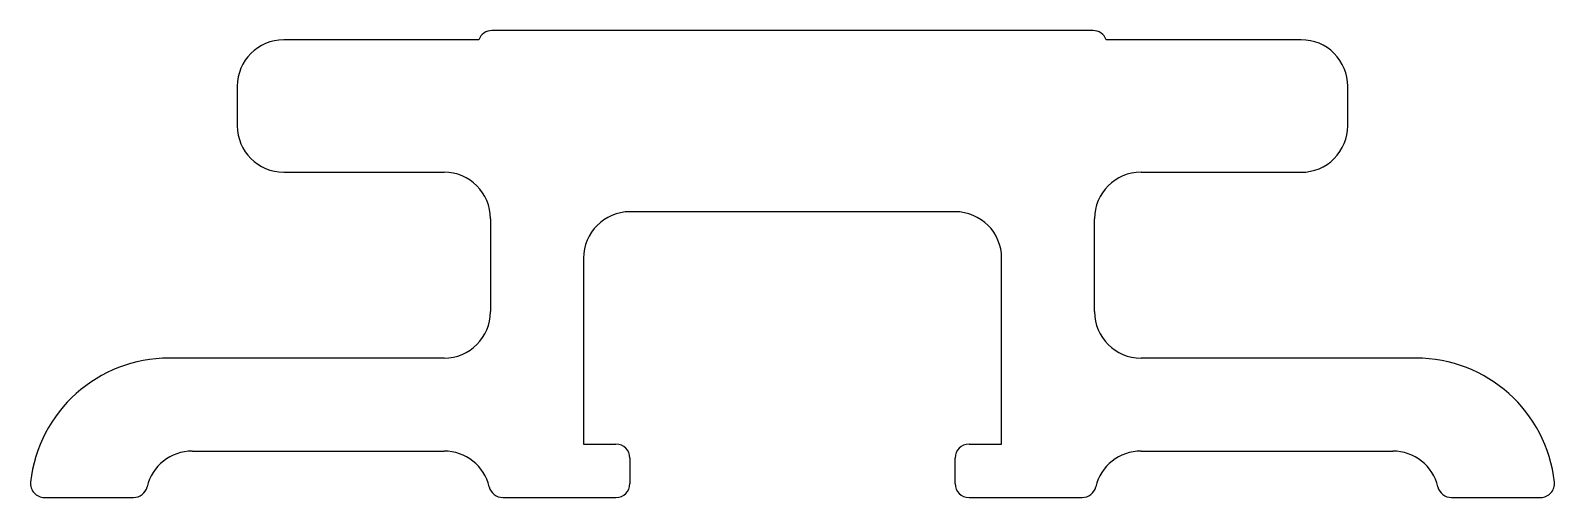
# Model space of a CAD drawing. Extents: x 1212.1 to 1244.9, y 581.8 to 591.8.
import ezdxf

# ---------------------------------------------------------------- set-up
doc = ezdxf.new("R2010")
doc.units = 0
doc.layers.get('0').update_dxf_attribs({"linetype": 'CONTINUOUS'})

msp = doc.modelspace()

# ---------------------------------------------------------------- linework, layer by layer
for p, q in [((1234.942, 591.83), (1222.007, 591.83)), ((1221.725, 591.63), (1217.525, 591.63)), ((1239.425, 591.63), (1235.225, 591.63)), ((1216.525, 590.63), (1216.525, 589.78)), ((1240.425, 589.78), (1240.425, 590.63)), ((1217.525, 588.78), (1220.975, 588.78)), ((1235.975, 588.78), (1239.425, 588.78)), ((1221.975, 587.78), (1221.975, 585.78)), ((1231.975, 587.93), (1224.975, 587.93)), ((1234.975, 585.78), (1234.975, 587.78)), ((1223.975, 586.93), (1223.975, 582.93)), ((1232.975, 582.93), (1232.975, 586.93)), ((1220.975, 584.78), (1215.058, 584.78)), ((1241.891, 584.78), (1235.975, 584.78)), ((1223.975, 582.93), (1224.675, 582.93)), ((1232.275, 582.93), (1232.975, 582.93)), ((1215.558, 582.78), (1220.975, 582.78)), ((1224.975, 582.63), (1224.975, 582.08)), ((1231.975, 582.08), (1231.975, 582.63)), ((1235.975, 582.78), (1241.391, 582.78)), ((1212.375, 581.78), (1214.293, 581.78)), ((1222.239, 581.78), (1224.675, 581.78)), ((1232.275, 581.78), (1234.71, 581.78)), ((1242.656, 581.78), (1244.574, 581.78))]:
    msp.add_line(p, q)
for centre, radius, start, end in [((1222.007, 591.53), 0.3, 90, 160.5288), ((1234.942, 591.53), 0.3, 19.4712, 90), ((1217.525, 590.63), 1, 90, 180), ((1239.425, 590.63), 1, 0, 90.0001), ((1217.525, 589.78), 1, 180, 270), ((1239.425, 589.78), 1, 269.9999, 0), ((1220.975, 587.78), 1, 360, 90), ((1235.975, 587.78), 1, 90, 180), ((1224.975, 586.93), 1, 90, 180), ((1231.975, 586.93), 1, 360, 90), ((1220.975, 585.78), 1, 270, 360), ((1235.975, 585.78), 1, 180, 270), ((1215.058, 581.78), 3, 90, 173.6206), ((1241.891, 581.78), 3, 6.3794, 90), ((1224.675, 582.63), 0.3, 0, 90), ((1232.275, 582.63), 0.3, 90, 180), ((1215.558, 581.78), 1, 90, 166.6576), ((1220.975, 581.78), 1, 13.3424, 90), ((1235.975, 581.78), 1, 90, 166.6576), ((1241.391, 581.78), 1, 13.3424, 90), ((1212.375, 582.08), 0.3, 173.6206, 270), ((1214.293, 582.08), 0.3, 270, 346.6576), ((1222.239, 582.08), 0.3, 193.3424, 270), ((1224.675, 582.08), 0.3, 270, 0), ((1232.275, 582.08), 0.3, 180, 270), ((1234.71, 582.08), 0.3, 270, 346.6576), ((1242.656, 582.08), 0.3, 193.3424, 270), ((1244.574, 582.08), 0.3, 270, 6.3794)]:
    msp.add_arc(centre, radius, start, end)

doc.saveas('drawing.dxf')
